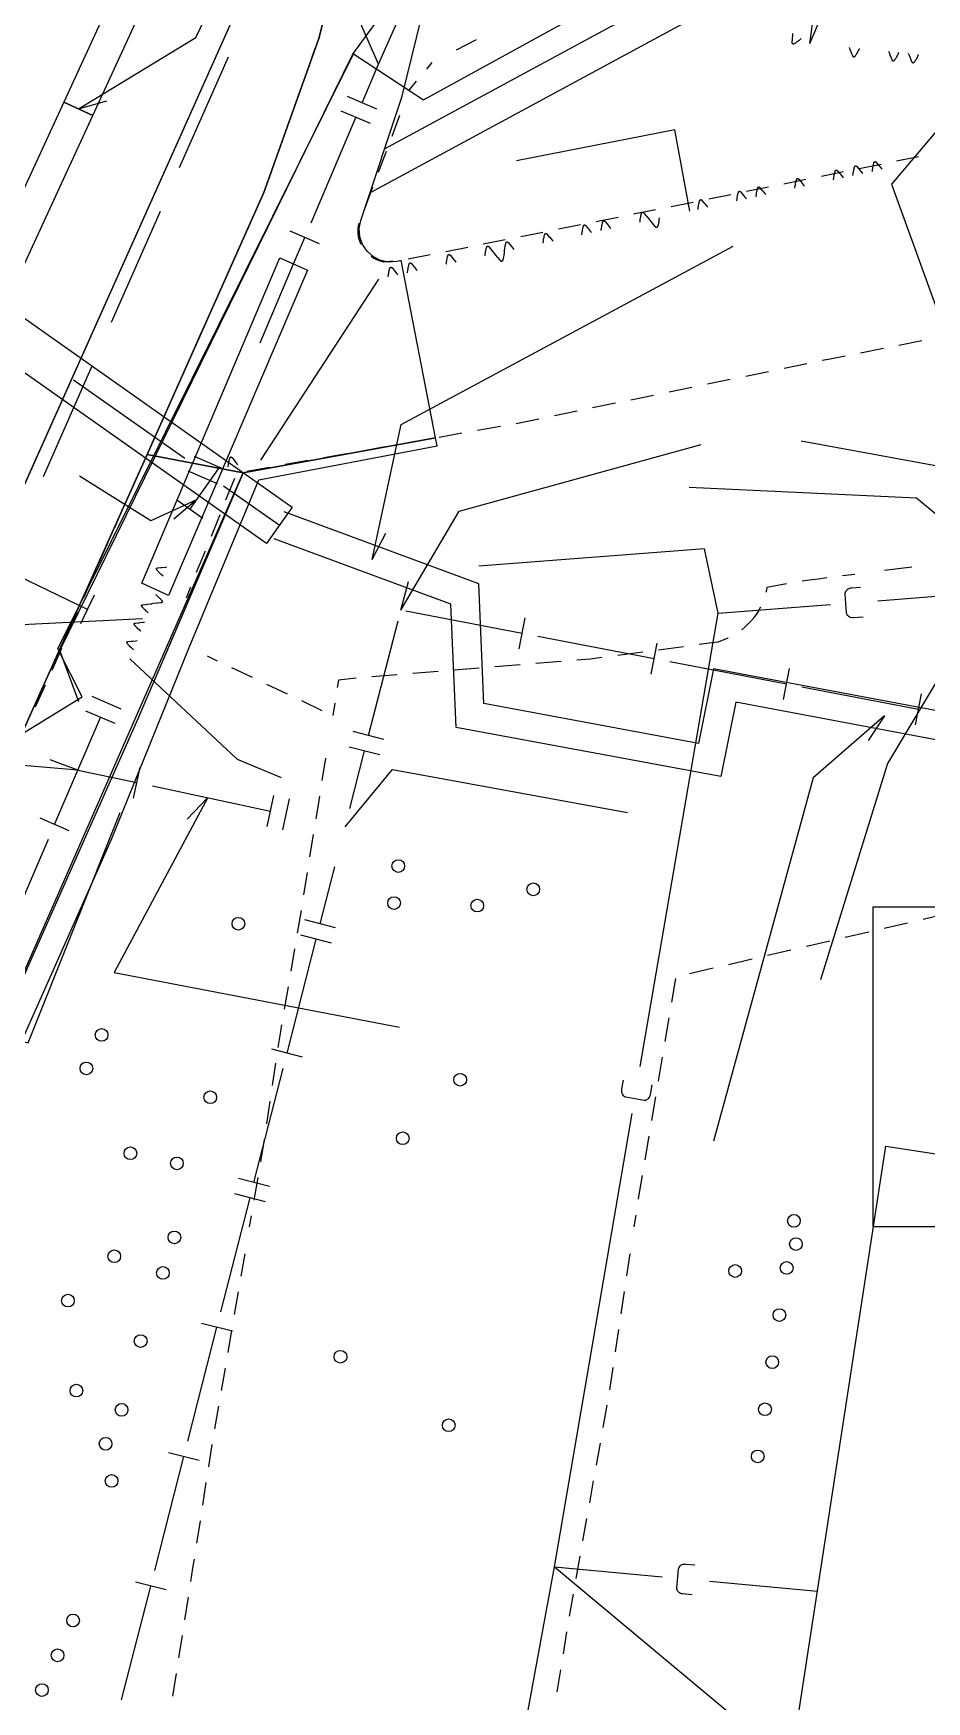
# Model space of a CAD drawing. Header units: metres. Extents: x 3206 to 3701, y 9896 to 11410.
# Drawn here: x 3581.5 to 3609.6, y 11235.1 to 11287.6 of the extents above; entities that cross this region are included whole.
import ezdxf

# ---------------------------------------------------------------- set-up
doc = ezdxf.new("R2010")
doc.units = ezdxf.units.M
for name, color, linetype in [('BUILDING', 7, 'Continuous'), ('CURB', 7, 'Continuous'), ('ELECTR_CABLE', 7, 'Continuous'), ('GAS', 7, 'Continuous'), ('GRASS', 7, 'Continuous'), ('GROUND', 7, 'Continuous'), ('HEAT', 7, 'Continuous'), ('ROAD', 7, 'Continuous'), ('SEWER', 7, 'Continuous'), ('SIDEWALK_PATH', 7, 'Continuous'), ('WATER_PIPELINE', 7, 'Continuous')]:
    doc.layers.add(name, color=color, linetype=linetype)

# ---------------------------------------------------------------- blocks, each defined once
blk = doc.blocks.new('МОЖЖЕВЕЛЬНИК_СКАЛЬНЫЙ')
blk.add_circle((0, 0), 0.2)
blk = doc.blocks.new('БЕРЕЗА_ПОЛЕЗНАЯ')
blk.add_circle((0, 0), 0.2)
blk = doc.blocks.new('ЧЕРЕМУХА_ШУБЕРТ')
blk.add_circle((0, 0), 0.2)
blk = doc.blocks.new('КЛЕН_САХАРИСТЫЙ')
blk.add_circle((0, 0), 0.2)

msp = doc.modelspace()

# ---------------------------------------------------------------- linework, layer by layer
at = {"layer": 'BUILDING'}
for points in [[(3624.899, 11250), (3607.959, 11250), (3607.959, 11260.068), (3624.899, 11260.068)], [(3599.832, 11197.11), (3608.35, 11252.543), (3626.618, 11249.736), (3618.101, 11194.303)]]:
    msp.add_lwpolyline(points, close=True, dxfattribs=at)
at = {"layer": 'CURB'}
for points in [[(3568.791, 11245.577), (3620.337, 11360.742)], [(3592.57, 11283.925), (3614.973, 11296.039)], [(3615.821, 11295.36), (3592.098, 11282.533)], [(3594.831, 11287.041), (3595.464, 11287.37)], [(3590.155, 11286.428), (3590.391, 11287.092)], [(3593.899, 11286.44), (3594.071, 11286.647)], [(3589.751, 11285.293), (3589.987, 11285.957)], [(3593.355, 11285.787), (3593.579, 11286.056)], [(3589.347, 11284.159), (3589.583, 11284.822)], [(3592.806, 11284.327), (3593.054, 11284.988)], [(3588.944, 11283.024), (3589.18, 11283.688)], [(3592.381, 11283.198), (3592.63, 11283.859)], [(3609.385, 11283.68), (3608.692, 11283.539)], [(3607.02, 11283.201), (3606.327, 11283.061)], [(3608.202, 11283.44), (3607.51, 11283.3)], [(3588.488, 11281.91), (3588.775, 11282.553)], [(3591.956, 11282.068), (3592.205, 11282.73)], [(3604.654, 11282.722), (3603.962, 11282.582)], [(3605.837, 11282.962), (3605.144, 11282.821)], [(3601.106, 11282.008), (3600.413, 11281.87)], [(3602.289, 11282.244), (3601.596, 11282.106)], [(3603.472, 11282.483), (3602.779, 11282.343)], [(3591.835, 11280.916), (3591.813, 11280.958), (3591.765, 11281.103), (3591.739, 11281.246), (3591.735, 11281.402), (3591.746, 11281.511), (3591.78, 11281.6)], [(3598.739, 11281.536), (3598.046, 11281.397)], [(3599.922, 11281.772), (3599.23, 11281.633)], [(3587.997, 11280.81), (3588.284, 11281.453)], [(3596.373, 11281.063), (3595.68, 11280.925)], [(3597.556, 11281.299), (3596.863, 11281.161)], [(3592.818, 11280.388), (3592.538, 11280.366), (3592.385, 11280.41), (3592.238, 11280.479), (3592.153, 11280.538)], [(3594.006, 11280.591), (3593.313, 11280.453)], [(3595.189, 11280.827), (3594.496, 11280.689)], [(3587.506, 11279.71), (3587.793, 11280.354)], [(3587.015, 11278.611), (3587.302, 11279.254)], [(3586.524, 11277.511), (3586.812, 11278.154)], [(3608.766, 11277.751), (3609.482, 11277.891)], [(3606.352, 11277.273), (3606.596, 11277.324), (3607.068, 11277.417)], [(3607.559, 11277.513), (3608.275, 11277.654)], [(3586.033, 11276.411), (3586.321, 11277.054)], [(3603.942, 11276.777), (3604.657, 11276.924)], [(3605.147, 11277.025), (3605.862, 11277.173)], [(3601.532, 11276.281), (3602.247, 11276.428)], [(3602.737, 11276.529), (3603.452, 11276.676)], [(3585.543, 11275.311), (3585.83, 11275.955)], [(3599.122, 11275.784), (3599.837, 11275.932)], [(3600.327, 11276.032), (3601.042, 11276.18)], [(3595.501, 11275.073), (3596.22, 11275.2)], [(3596.712, 11275.288), (3597.427, 11275.435)], [(3597.917, 11275.536), (3598.632, 11275.683)], [(3585.052, 11274.212), (3585.096, 11274.311), (3585.339, 11274.855)], [(3593.078, 11274.643), (3593.797, 11274.771)], [(3594.289, 11274.858), (3595.008, 11274.985)], [(3589.444, 11274), (3590.163, 11274.127)], [(3590.655, 11274.214), (3591.374, 11274.342)], [(3591.867, 11274.429), (3592.586, 11274.556)], [(3584.561, 11273.112), (3584.848, 11273.755)], [(3588.232, 11273.785), (3588.951, 11273.913)], [(3587.909, 11273.237), (3584.806, 11265.993)], [(3587.578, 11272.883), (3587.852, 11273.56)], [(3584.074, 11272.01), (3584.355, 11272.652), (3584.357, 11272.655)], [(3587.117, 11271.743), (3587.39, 11272.42)], [(3583.59, 11270.907), (3583.873, 11271.552)], [(3586.655, 11270.602), (3586.929, 11271.279)], [(3583.106, 11269.804), (3583.389, 11270.449)], [(3607.382, 11270.537), (3606.993, 11270.487)], [(3609.167, 11270.766), (3608.308, 11270.656)], [(3586.331, 11269.8), (3586.468, 11270.139)], [(3605.227, 11270.243), (3604.61, 11270.126), (3604.596, 11270.055), (3604.583, 11269.991), (3604.578, 11269.974)], [(3606.497, 11270.424), (3606.236, 11270.39), (3606.037, 11270.369), (3605.72, 11270.326)], [(3604.405, 11269.506), (3604.403, 11269.502), (3604.34, 11269.387), (3604.269, 11269.277), (3604.195, 11269.175)], [(3582.764, 11269.024), (3582.905, 11269.346)], [(3604.195, 11269.175), (3604.193, 11269.171), (3604.11, 11269.07), (3604.02, 11268.975), (3603.926, 11268.885), (3603.825, 11268.801), (3603.814, 11268.792)], [(3602.873, 11268.377), (3602.479, 11268.325)], [(3603.387, 11268.534), (3603.379, 11268.53), (3603.072, 11268.404), (3602.881, 11268.378), (3602.873, 11268.377)], [(3582.103, 11267.518), (3582.41, 11268.217)], [(3587.315, 11267.809), (3586.992, 11267.963)], [(3599.416, 11267.92), (3599.05, 11267.871), (3598.625, 11267.837)], [(3600.699, 11268.089), (3599.911, 11267.985)], [(3601.983, 11268.259), (3601.195, 11268.155)], [(3588.414, 11267.288), (3587.767, 11267.595)], [(3592.964, 11267.378), (3592.172, 11267.313)], [(3594.255, 11267.482), (3593.462, 11267.418)], [(3595.545, 11267.587), (3594.753, 11267.523)], [(3596.836, 11267.692), (3596.044, 11267.627)], [(3598.127, 11267.796), (3597.334, 11267.732)], [(3581.583, 11266.366), (3581.9, 11267.061)], [(3589.512, 11266.767), (3588.865, 11267.074)], [(3591.674, 11267.266), (3591.119, 11267.211), (3591.081, 11266.977)], [(3590.611, 11266.246), (3589.964, 11266.553)], [(3591.002, 11266.483), (3590.938, 11266.091)], [(3584.806, 11265.993), (3574.593, 11243.009)], [(3590.61, 11264.048), (3590.723, 11264.754)], [(3590.416, 11262.847), (3590.509, 11263.423), (3590.53, 11263.554)], [(3590.223, 11261.647), (3590.337, 11262.353)], [(3590.03, 11260.446), (3590.144, 11261.153)], [(3589.833, 11259.246), (3589.895, 11259.606), (3589.951, 11259.953)], [(3609.04, 11259.564), (3608.898, 11259.531), (3608.302, 11259.392)], [(3610.265, 11259.849), (3609.527, 11259.677)], [(3606.59, 11258.994), (3605.852, 11258.822)], [(3607.815, 11259.279), (3607.077, 11259.107)], [(3589.627, 11258.048), (3589.748, 11258.754)], [(3604.14, 11258.424), (3603.401, 11258.252)], [(3605.365, 11258.709), (3604.627, 11258.537)], [(3602.915, 11258.139), (3602.176, 11257.967)], [(3589.42, 11256.85), (3589.542, 11257.555)], [(3601.729, 11257.817), (3601.602, 11257.07)], [(3589.225, 11255.65), (3589.301, 11256.155), (3589.312, 11256.221), (3589.335, 11256.357)], [(3601.519, 11256.577), (3601.392, 11255.83)], [(3601.309, 11255.337), (3601.182, 11254.59)], [(3589.044, 11254.447), (3589.15, 11255.155)], [(3588.863, 11253.245), (3588.969, 11253.953)], [(3601.099, 11254.097), (3600.972, 11253.349)], [(3588.674, 11252.044), (3588.74, 11252.43), (3588.788, 11252.751)], [(3600.889, 11252.856), (3600.762, 11252.109)], [(3588.468, 11250.846), (3588.589, 11251.551)], [(3600.679, 11251.616), (3600.557, 11250.895), (3600.553, 11250.869)], [(3588.323, 11250), (3588.383, 11250.353)], [(3600.479, 11250.375), (3600.423, 11250)], [(3588.056, 11248.447), (3588.177, 11249.154)], [(3600.297, 11249.156), (3600.192, 11248.457)], [(3587.85, 11247.248), (3587.971, 11247.954)], [(3600.118, 11247.963), (3600.013, 11247.264)], [(3587.644, 11246.048), (3587.765, 11246.755)], [(3599.939, 11246.77), (3599.835, 11246.071)], [(3587.438, 11244.849), (3587.559, 11245.555)], [(3599.761, 11245.576), (3599.665, 11244.933), (3599.655, 11244.878)], [(3587.232, 11243.649), (3587.353, 11244.356)], [(3599.567, 11244.386), (3599.443, 11243.69)], [(3587.037, 11242.448), (3587.147, 11243.156)], [(3599.355, 11243.198), (3599.231, 11242.502)], [(3586.848, 11241.245), (3586.959, 11241.954)], [(3599.143, 11242.01), (3599.019, 11241.314)], [(3586.66, 11240.043), (3586.771, 11240.751)], [(3598.931, 11240.822), (3598.807, 11240.126)], [(3586.472, 11238.841), (3586.537, 11239.256), (3586.583, 11239.549)], [(3598.72, 11239.634), (3598.596, 11238.939)], [(3598.508, 11238.446), (3598.384, 11237.751)], [(3586.283, 11237.638), (3586.394, 11238.347)], [(3586.095, 11236.436), (3586.206, 11237.144)], [(3598.303, 11237.257), (3598.19, 11236.56)], [(3585.907, 11235.233), (3586.018, 11235.942)], [(3598.11, 11236.066), (3597.996, 11235.369)]]:
    msp.add_lwpolyline(points, dxfattribs=at)
at = {"layer": 'ELECTR_CABLE'}
for points in [[(3582.95, 11266.527), (3582.346, 11268.137), (3591.573, 11286.906), (3596.461, 11293.607), (3600.063, 11295.95), (3601.71, 11303.411), (3607.358, 11310.181), (3610.044, 11319.577), (3612.667, 11327.891), (3611.76, 11331.551), (3612.6, 11333.733), (3611.93, 11336.256), (3619.46, 11351.959), (3622.953, 11359.413), (3625.573, 11362.969)], [(3569.647, 11229.771), (3569.669, 11229.781), (3567.786, 11231.579), (3571.568, 11242.2), (3571.602, 11246.014), (3580.211, 11264.944), (3583.055, 11266.684), (3582.286, 11268.189), (3591.597, 11286.917), (3593.8, 11285.469), (3603.31, 11290.697), (3620.952, 11299.38)], [(3605.96, 11287.24), (3606.348, 11290.069), (3609.116, 11295.09)], [(3605.96, 11287.24), (3606.33, 11288.098)], [(3605.691, 11287.398), (3605.679, 11287.388), (3605.64, 11287.356), (3605.622, 11287.341), (3605.595, 11287.32), (3605.565, 11287.296), (3605.544, 11287.281), (3605.524, 11287.266), (3605.508, 11287.256), (3605.492, 11287.246), (3605.482, 11287.24), (3605.473, 11287.235), (3605.465, 11287.232), (3605.462, 11287.23), (3605.458, 11287.229), (3605.452, 11287.227), (3605.448, 11287.226), (3605.445, 11287.225), (3605.441, 11287.224), (3605.438, 11287.224), (3605.434, 11287.224), (3605.432, 11287.224), (3605.43, 11287.224), (3605.428, 11287.224), (3605.427, 11287.225), (3605.426, 11287.225), (3605.424, 11287.226), (3605.422, 11287.227), (3605.42, 11287.228), (3605.42, 11287.228), (3605.419, 11287.229), (3605.418, 11287.23), (3605.417, 11287.231), (3605.416, 11287.232), (3605.415, 11287.233), (3605.414, 11287.234), (3605.413, 11287.236), (3605.413, 11287.237), (3605.412, 11287.239), (3605.412, 11287.24), (3605.411, 11287.242), (3605.411, 11287.243), (3605.41, 11287.245), (3605.41, 11287.248), (3605.41, 11287.25), (3605.409, 11287.254), (3605.409, 11287.258), (3605.409, 11287.262), (3605.409, 11287.271), (3605.413, 11287.37), (3605.415, 11287.403), (3605.42, 11287.513), (3605.422, 11287.556)], [(3586.118, 11283.336), (3587.657, 11286.826)], [(3607.516, 11287.083), (3607.509, 11287.07), (3607.487, 11287.024), (3607.476, 11287.003), (3607.461, 11286.972), (3607.443, 11286.938), (3607.431, 11286.916), (3607.418, 11286.894), (3607.409, 11286.878), (3607.398, 11286.862), (3607.391, 11286.853), (3607.385, 11286.845), (3607.379, 11286.838), (3607.377, 11286.835), (3607.374, 11286.833), (3607.37, 11286.828), (3607.366, 11286.825), (3607.364, 11286.824), (3607.361, 11286.822), (3607.358, 11286.82), (3607.355, 11286.818), (3607.352, 11286.817), (3607.351, 11286.817), (3607.349, 11286.816), (3607.348, 11286.816), (3607.346, 11286.816), (3607.344, 11286.816), (3607.342, 11286.816), (3607.34, 11286.816), (3607.34, 11286.816), (3607.338, 11286.816), (3607.337, 11286.817), (3607.336, 11286.817), (3607.335, 11286.818), (3607.334, 11286.818), (3607.332, 11286.819), (3607.331, 11286.821), (3607.329, 11286.821), (3607.329, 11286.822), (3607.328, 11286.823), (3607.326, 11286.825), (3607.325, 11286.826), (3607.324, 11286.827), (3607.323, 11286.83), (3607.321, 11286.832), (3607.32, 11286.835), (3607.317, 11286.839), (3607.316, 11286.843), (3607.313, 11286.85), (3607.275, 11286.942), (3607.262, 11286.973), (3607.221, 11287.075), (3607.205, 11287.115)], [(3608.757, 11286.958), (3608.751, 11286.945), (3608.728, 11286.899), (3608.718, 11286.878), (3608.703, 11286.847), (3608.685, 11286.814), (3608.673, 11286.791), (3608.66, 11286.769), (3608.65, 11286.753), (3608.64, 11286.737), (3608.633, 11286.728), (3608.627, 11286.72), (3608.621, 11286.713), (3608.619, 11286.71), (3608.616, 11286.708), (3608.611, 11286.703), (3608.608, 11286.701), (3608.605, 11286.699), (3608.603, 11286.697), (3608.6, 11286.695), (3608.596, 11286.693), (3608.594, 11286.692), (3608.592, 11286.692), (3608.591, 11286.691), (3608.589, 11286.691), (3608.588, 11286.691), (3608.586, 11286.691), (3608.584, 11286.691), (3608.582, 11286.691), (3608.581, 11286.691), (3608.58, 11286.691), (3608.579, 11286.692), (3608.578, 11286.692), (3608.577, 11286.693), (3608.575, 11286.693), (3608.574, 11286.694), (3608.572, 11286.696), (3608.571, 11286.697), (3608.57, 11286.697), (3608.569, 11286.698), (3608.568, 11286.7), (3608.567, 11286.701), (3608.566, 11286.702), (3608.564, 11286.705), (3608.563, 11286.707), (3608.561, 11286.71), (3608.559, 11286.714), (3608.557, 11286.718), (3608.554, 11286.725), (3608.516, 11286.817), (3608.504, 11286.848), (3608.463, 11286.95), (3608.447, 11286.99)], [(3609.378, 11286.896), (3609.372, 11286.882), (3609.349, 11286.836), (3609.339, 11286.816), (3609.324, 11286.785), (3609.306, 11286.751), (3609.294, 11286.728), (3609.281, 11286.706), (3609.271, 11286.69), (3609.261, 11286.675), (3609.254, 11286.665), (3609.248, 11286.657), (3609.242, 11286.651), (3609.24, 11286.648), (3609.237, 11286.645), (3609.232, 11286.641), (3609.229, 11286.638), (3609.226, 11286.636), (3609.224, 11286.634), (3609.221, 11286.632), (3609.217, 11286.631), (3609.215, 11286.63), (3609.213, 11286.629), (3609.212, 11286.629), (3609.21, 11286.629), (3609.209, 11286.628), (3609.207, 11286.628), (3609.205, 11286.628), (3609.203, 11286.629), (3609.202, 11286.629), (3609.201, 11286.629), (3609.2, 11286.629), (3609.199, 11286.63), (3609.198, 11286.63), (3609.196, 11286.631), (3609.195, 11286.632), (3609.193, 11286.633), (3609.192, 11286.634), (3609.191, 11286.635), (3609.19, 11286.636), (3609.189, 11286.637), (3609.188, 11286.638), (3609.187, 11286.64), (3609.185, 11286.642), (3609.184, 11286.644), (3609.182, 11286.647), (3609.18, 11286.651), (3609.178, 11286.655), (3609.175, 11286.663), (3609.137, 11286.755), (3609.125, 11286.786), (3609.084, 11286.887), (3609.068, 11286.927)], [(3611.78, 11286.66), (3608.533, 11282.817), (3611.132, 11275.644)], [(3602.18, 11281.965), (3601.709, 11284.521), (3596.729, 11283.548)], [(3606.707, 11282.952), (3606.709, 11282.967), (3606.717, 11283.018), (3606.72, 11283.041), (3606.725, 11283.075), (3606.731, 11283.112), (3606.736, 11283.138), (3606.741, 11283.163), (3606.745, 11283.181), (3606.751, 11283.199), (3606.754, 11283.21), (3606.758, 11283.219), (3606.761, 11283.227), (3606.762, 11283.231), (3606.764, 11283.234), (3606.767, 11283.24), (3606.77, 11283.244), (3606.771, 11283.246), (3606.773, 11283.249), (3606.776, 11283.252), (3606.778, 11283.254), (3606.78, 11283.256), (3606.782, 11283.257), (3606.783, 11283.258), (3606.784, 11283.258), (3606.786, 11283.259), (3606.788, 11283.26), (3606.789, 11283.26), (3606.791, 11283.261), (3606.792, 11283.261), (3606.793, 11283.261), (3606.794, 11283.261), (3606.795, 11283.261), (3606.797, 11283.261), (3606.798, 11283.26), (3606.8, 11283.26), (3606.802, 11283.259), (3606.803, 11283.259), (3606.804, 11283.258), (3606.806, 11283.258), (3606.807, 11283.257), (3606.809, 11283.256), (3606.81, 11283.255), (3606.812, 11283.253), (3606.814, 11283.252), (3606.817, 11283.249), (3606.82, 11283.246), (3606.823, 11283.243), (3606.828, 11283.237), (3606.893, 11283.161), (3606.914, 11283.136), (3606.985, 11283.051), (3607.012, 11283.019)], [(3607.317, 11283.085), (3607.319, 11283.1), (3607.326, 11283.151), (3607.329, 11283.173), (3607.335, 11283.207), (3607.341, 11283.245), (3607.346, 11283.271), (3607.351, 11283.296), (3607.355, 11283.314), (3607.36, 11283.332), (3607.364, 11283.343), (3607.367, 11283.352), (3607.371, 11283.36), (3607.372, 11283.364), (3607.374, 11283.367), (3607.377, 11283.373), (3607.379, 11283.376), (3607.381, 11283.379), (3607.383, 11283.382), (3607.385, 11283.384), (3607.388, 11283.387), (3607.39, 11283.389), (3607.391, 11283.39), (3607.393, 11283.391), (3607.394, 11283.391), (3607.395, 11283.392), (3607.397, 11283.393), (3607.399, 11283.393), (3607.401, 11283.394), (3607.402, 11283.394), (3607.403, 11283.394), (3607.404, 11283.394), (3607.405, 11283.394), (3607.406, 11283.394), (3607.408, 11283.393), (3607.41, 11283.393), (3607.412, 11283.392), (3607.413, 11283.392), (3607.414, 11283.391), (3607.415, 11283.39), (3607.417, 11283.39), (3607.418, 11283.389), (3607.419, 11283.388), (3607.422, 11283.386), (3607.424, 11283.385), (3607.426, 11283.382), (3607.43, 11283.379), (3607.433, 11283.376), (3607.438, 11283.369), (3607.503, 11283.294), (3607.524, 11283.268), (3607.594, 11283.184), (3607.622, 11283.151)], [(3607.927, 11283.218), (3607.929, 11283.233), (3607.936, 11283.284), (3607.939, 11283.306), (3607.944, 11283.34), (3607.951, 11283.378), (3607.955, 11283.404), (3607.96, 11283.428), (3607.965, 11283.446), (3607.97, 11283.465), (3607.974, 11283.476), (3607.977, 11283.485), (3607.98, 11283.493), (3607.982, 11283.497), (3607.984, 11283.5), (3607.987, 11283.506), (3607.989, 11283.509), (3607.991, 11283.512), (3607.993, 11283.515), (3607.995, 11283.517), (3607.998, 11283.52), (3608, 11283.522), (3608.001, 11283.523), (3608.002, 11283.523), (3608.004, 11283.524), (3608.005, 11283.525), (3608.007, 11283.526), (3608.009, 11283.526), (3608.011, 11283.526), (3608.011, 11283.527), (3608.013, 11283.527), (3608.014, 11283.527), (3608.015, 11283.527), (3608.016, 11283.526), (3608.018, 11283.526), (3608.019, 11283.526), (3608.021, 11283.525), (3608.023, 11283.525), (3608.024, 11283.524), (3608.025, 11283.523), (3608.027, 11283.522), (3608.028, 11283.522), (3608.029, 11283.521), (3608.032, 11283.519), (3608.034, 11283.517), (3608.036, 11283.515), (3608.039, 11283.512), (3608.042, 11283.509), (3608.048, 11283.502), (3608.112, 11283.427), (3608.133, 11283.401), (3608.204, 11283.317), (3608.232, 11283.284)], [(3603.659, 11282.288), (3603.661, 11282.303), (3603.668, 11282.354), (3603.671, 11282.376), (3603.676, 11282.41), (3603.683, 11282.448), (3603.687, 11282.474), (3603.693, 11282.498), (3603.697, 11282.516), (3603.702, 11282.535), (3603.706, 11282.546), (3603.709, 11282.555), (3603.712, 11282.563), (3603.714, 11282.567), (3603.716, 11282.57), (3603.719, 11282.576), (3603.721, 11282.579), (3603.723, 11282.582), (3603.725, 11282.585), (3603.727, 11282.587), (3603.73, 11282.59), (3603.732, 11282.592), (3603.733, 11282.593), (3603.734, 11282.593), (3603.736, 11282.594), (3603.737, 11282.595), (3603.739, 11282.596), (3603.741, 11282.596), (3603.743, 11282.596), (3603.744, 11282.597), (3603.745, 11282.597), (3603.746, 11282.597), (3603.747, 11282.597), (3603.748, 11282.596), (3603.75, 11282.596), (3603.751, 11282.596), (3603.753, 11282.595), (3603.755, 11282.595), (3603.756, 11282.594), (3603.757, 11282.593), (3603.759, 11282.592), (3603.76, 11282.592), (3603.761, 11282.591), (3603.764, 11282.589), (3603.766, 11282.587), (3603.768, 11282.585), (3603.772, 11282.582), (3603.774, 11282.579), (3603.78, 11282.572), (3603.844, 11282.497), (3603.865, 11282.471), (3603.936, 11282.387), (3603.964, 11282.354)], [(3604.269, 11282.421), (3604.271, 11282.436), (3604.278, 11282.487), (3604.281, 11282.509), (3604.286, 11282.543), (3604.292, 11282.581), (3604.297, 11282.606), (3604.302, 11282.631), (3604.307, 11282.649), (3604.312, 11282.668), (3604.315, 11282.679), (3604.319, 11282.688), (3604.322, 11282.696), (3604.324, 11282.699), (3604.325, 11282.703), (3604.328, 11282.709), (3604.331, 11282.712), (3604.333, 11282.715), (3604.335, 11282.718), (3604.337, 11282.72), (3604.34, 11282.723), (3604.341, 11282.724), (3604.343, 11282.725), (3604.344, 11282.726), (3604.346, 11282.727), (3604.347, 11282.728), (3604.349, 11282.728), (3604.351, 11282.729), (3604.352, 11282.729), (3604.353, 11282.729), (3604.354, 11282.729), (3604.356, 11282.729), (3604.357, 11282.729), (3604.358, 11282.729), (3604.359, 11282.729), (3604.361, 11282.729), (3604.363, 11282.728), (3604.365, 11282.727), (3604.366, 11282.727), (3604.367, 11282.726), (3604.369, 11282.725), (3604.37, 11282.725), (3604.371, 11282.724), (3604.374, 11282.722), (3604.375, 11282.72), (3604.378, 11282.718), (3604.381, 11282.715), (3604.384, 11282.711), (3604.389, 11282.705), (3604.454, 11282.629), (3604.475, 11282.604), (3604.546, 11282.52), (3604.573, 11282.487)], [(3605.488, 11282.686), (3605.49, 11282.701), (3605.497, 11282.752), (3605.5, 11282.775), (3605.506, 11282.809), (3605.512, 11282.847), (3605.517, 11282.872), (3605.522, 11282.897), (3605.526, 11282.915), (3605.531, 11282.933), (3605.535, 11282.944), (3605.538, 11282.954), (3605.542, 11282.962), (3605.543, 11282.965), (3605.545, 11282.968), (3605.548, 11282.974), (3605.55, 11282.978), (3605.552, 11282.981), (3605.554, 11282.983), (3605.556, 11282.986), (3605.559, 11282.989), (3605.561, 11282.99), (3605.562, 11282.991), (3605.564, 11282.992), (3605.565, 11282.993), (3605.566, 11282.993), (3605.568, 11282.994), (3605.57, 11282.995), (3605.572, 11282.995), (3605.573, 11282.995), (3605.574, 11282.995), (3605.575, 11282.995), (3605.576, 11282.995), (3605.577, 11282.995), (3605.579, 11282.995), (3605.58, 11282.994), (3605.583, 11282.994), (3605.584, 11282.993), (3605.585, 11282.993), (3605.586, 11282.992), (3605.588, 11282.991), (3605.589, 11282.99), (3605.59, 11282.989), (3605.593, 11282.987), (3605.595, 11282.986), (3605.597, 11282.984), (3605.601, 11282.98), (3605.604, 11282.977), (3605.609, 11282.971), (3605.673, 11282.895), (3605.695, 11282.87), (3605.765, 11282.786), (3605.793, 11282.753)], [(3602.44, 11282.022), (3602.442, 11282.037), (3602.449, 11282.088), (3602.452, 11282.111), (3602.457, 11282.145), (3602.463, 11282.182), (3602.468, 11282.208), (3602.473, 11282.233), (3602.478, 11282.251), (3602.483, 11282.269), (3602.486, 11282.28), (3602.49, 11282.289), (3602.493, 11282.297), (3602.495, 11282.301), (3602.496, 11282.304), (3602.499, 11282.31), (3602.502, 11282.314), (3602.503, 11282.316), (3602.506, 11282.319), (3602.508, 11282.322), (3602.51, 11282.324), (3602.512, 11282.326), (3602.514, 11282.327), (3602.515, 11282.328), (3602.517, 11282.329), (3602.518, 11282.329), (3602.52, 11282.33), (3602.521, 11282.33), (3602.523, 11282.331), (3602.524, 11282.331), (3602.525, 11282.331), (3602.526, 11282.331), (3602.528, 11282.331), (3602.529, 11282.331), (3602.53, 11282.33), (3602.532, 11282.33), (3602.534, 11282.329), (3602.535, 11282.329), (3602.537, 11282.328), (3602.538, 11282.328), (3602.539, 11282.327), (3602.541, 11282.326), (3602.542, 11282.325), (3602.545, 11282.323), (3602.546, 11282.322), (3602.549, 11282.319), (3602.552, 11282.316), (3602.555, 11282.313), (3602.56, 11282.307), (3602.625, 11282.231), (3602.646, 11282.206), (3602.717, 11282.121), (3602.744, 11282.089)], [(3583.973, 11278.474), (3585.512, 11281.964)], [(3598.781, 11281.225), (3598.783, 11281.24), (3598.79, 11281.291), (3598.794, 11281.313), (3598.799, 11281.348), (3598.805, 11281.385), (3598.81, 11281.411), (3598.815, 11281.436), (3598.819, 11281.454), (3598.825, 11281.472), (3598.828, 11281.483), (3598.832, 11281.492), (3598.835, 11281.5), (3598.836, 11281.504), (3598.838, 11281.507), (3598.841, 11281.513), (3598.844, 11281.516), (3598.845, 11281.519), (3598.847, 11281.522), (3598.85, 11281.524), (3598.852, 11281.527), (3598.854, 11281.529), (3598.856, 11281.53), (3598.857, 11281.531), (3598.858, 11281.531), (3598.86, 11281.532), (3598.862, 11281.533), (3598.863, 11281.533), (3598.865, 11281.534), (3598.866, 11281.534), (3598.867, 11281.534), (3598.868, 11281.534), (3598.869, 11281.534), (3598.871, 11281.534), (3598.872, 11281.533), (3598.874, 11281.533), (3598.876, 11281.532), (3598.877, 11281.532), (3598.878, 11281.531), (3598.88, 11281.531), (3598.881, 11281.53), (3598.883, 11281.529), (3598.884, 11281.528), (3598.886, 11281.526), (3598.888, 11281.525), (3598.891, 11281.522), (3598.894, 11281.519), (3598.897, 11281.516), (3598.902, 11281.51), (3598.967, 11281.434), (3598.988, 11281.408), (3599.059, 11281.324), (3599.086, 11281.291)], [(3599.391, 11281.358), (3599.393, 11281.373), (3599.4, 11281.424), (3599.403, 11281.446), (3599.409, 11281.48), (3599.415, 11281.518), (3599.42, 11281.544), (3599.425, 11281.568), (3599.429, 11281.587), (3599.434, 11281.605), (3599.438, 11281.616), (3599.441, 11281.625), (3599.445, 11281.633), (3599.446, 11281.637), (3599.448, 11281.64), (3599.451, 11281.646), (3599.453, 11281.649), (3599.455, 11281.652), (3599.457, 11281.655), (3599.459, 11281.657), (3599.462, 11281.66), (3599.464, 11281.662), (3599.465, 11281.663), (3599.467, 11281.663), (3599.468, 11281.664), (3599.469, 11281.665), (3599.471, 11281.666), (3599.473, 11281.666), (3599.475, 11281.666), (3599.476, 11281.667), (3599.477, 11281.667), (3599.478, 11281.667), (3599.479, 11281.667), (3599.48, 11281.666), (3599.482, 11281.666), (3599.484, 11281.666), (3599.486, 11281.665), (3599.487, 11281.665), (3599.488, 11281.664), (3599.489, 11281.663), (3599.491, 11281.662), (3599.492, 11281.662), (3599.493, 11281.661), (3599.496, 11281.659), (3599.498, 11281.657), (3599.5, 11281.655), (3599.504, 11281.652), (3599.507, 11281.649), (3599.512, 11281.642), (3599.577, 11281.567), (3599.598, 11281.541), (3599.668, 11281.457), (3599.696, 11281.424)], [(3600.61, 11281.624), (3600.613, 11281.639), (3600.62, 11281.689), (3600.623, 11281.712), (3600.628, 11281.746), (3600.634, 11281.784), (3600.639, 11281.809), (3600.644, 11281.834), (3600.649, 11281.852), (3600.654, 11281.87), (3600.657, 11281.882), (3600.661, 11281.891), (3600.664, 11281.899), (3600.666, 11281.902), (3600.667, 11281.906), (3600.67, 11281.911), (3600.673, 11281.915), (3600.674, 11281.918), (3600.676, 11281.92), (3600.679, 11281.923), (3600.681, 11281.926), (3600.683, 11281.927), (3600.685, 11281.928), (3600.686, 11281.929), (3600.687, 11281.93), (3600.689, 11281.931), (3600.691, 11281.931), (3600.692, 11281.932), (3600.694, 11281.932), (3600.695, 11281.932), (3600.696, 11281.932), (3600.697, 11281.932), (3600.699, 11281.932), (3600.7, 11281.932), (3600.701, 11281.932), (3600.703, 11281.931), (3600.705, 11281.931), (3600.706, 11281.93), (3600.707, 11281.93), (3600.709, 11281.929), (3600.71, 11281.928), (3600.712, 11281.927), (3600.713, 11281.927), (3600.715, 11281.925), (3600.717, 11281.923), (3600.72, 11281.921), (3600.723, 11281.917), (3600.726, 11281.914), (3600.731, 11281.908), (3600.796, 11281.832), (3600.817, 11281.807), (3600.888, 11281.723), (3600.915, 11281.69)], [(3601.22, 11281.756), (3601.218, 11281.741), (3601.211, 11281.691), (3601.208, 11281.668), (3601.203, 11281.634), (3601.196, 11281.596), (3601.192, 11281.571), (3601.186, 11281.546), (3601.182, 11281.528), (3601.177, 11281.51), (3601.173, 11281.498), (3601.17, 11281.489), (3601.167, 11281.481), (3601.165, 11281.478), (3601.163, 11281.474), (3601.16, 11281.469), (3601.158, 11281.465), (3601.156, 11281.462), (3601.154, 11281.46), (3601.152, 11281.457), (3601.149, 11281.454), (3601.147, 11281.453), (3601.146, 11281.452), (3601.145, 11281.451), (3601.143, 11281.45), (3601.142, 11281.449), (3601.14, 11281.449), (3601.138, 11281.448), (3601.136, 11281.448), (3601.136, 11281.448), (3601.134, 11281.448), (3601.133, 11281.448), (3601.132, 11281.448), (3601.131, 11281.448), (3601.129, 11281.448), (3601.128, 11281.449), (3601.126, 11281.449), (3601.124, 11281.45), (3601.123, 11281.45), (3601.122, 11281.451), (3601.12, 11281.452), (3601.119, 11281.453), (3601.118, 11281.453), (3601.115, 11281.455), (3601.113, 11281.457), (3601.111, 11281.459), (3601.108, 11281.463), (3601.105, 11281.466), (3601.099, 11281.472), (3601.035, 11281.548), (3601.014, 11281.573), (3600.943, 11281.657), (3600.915, 11281.69)], [(3596.343, 11280.694), (3596.345, 11280.709), (3596.352, 11280.759), (3596.355, 11280.782), (3596.36, 11280.816), (3596.366, 11280.854), (3596.371, 11280.879), (3596.376, 11280.904), (3596.381, 11280.922), (3596.386, 11280.94), (3596.389, 11280.952), (3596.393, 11280.961), (3596.396, 11280.969), (3596.398, 11280.972), (3596.399, 11280.976), (3596.402, 11280.982), (3596.405, 11280.985), (3596.407, 11280.988), (3596.409, 11280.99), (3596.411, 11280.993), (3596.414, 11280.996), (3596.415, 11280.997), (3596.417, 11280.998), (3596.418, 11280.999), (3596.42, 11281), (3596.421, 11281.001), (3596.423, 11281.001), (3596.425, 11281.002), (3596.426, 11281.002), (3596.427, 11281.002), (3596.428, 11281.002), (3596.43, 11281.002), (3596.431, 11281.002), (3596.432, 11281.002), (3596.433, 11281.002), (3596.435, 11281.002), (3596.437, 11281.001), (3596.439, 11281), (3596.44, 11281), (3596.441, 11280.999), (3596.442, 11280.998), (3596.444, 11280.997), (3596.445, 11280.997), (3596.448, 11280.995), (3596.449, 11280.993), (3596.452, 11280.991), (3596.455, 11280.987), (3596.458, 11280.984), (3596.463, 11280.978), (3596.528, 11280.902), (3596.549, 11280.877), (3596.62, 11280.793), (3596.647, 11280.76)], [(3597.562, 11280.959), (3597.564, 11280.974), (3597.571, 11281.025), (3597.574, 11281.048), (3597.579, 11281.082), (3597.586, 11281.119), (3597.591, 11281.145), (3597.596, 11281.17), (3597.6, 11281.188), (3597.605, 11281.206), (3597.609, 11281.217), (3597.612, 11281.227), (3597.616, 11281.235), (3597.617, 11281.238), (3597.619, 11281.241), (3597.622, 11281.247), (3597.624, 11281.251), (3597.626, 11281.253), (3597.628, 11281.256), (3597.63, 11281.259), (3597.633, 11281.261), (3597.635, 11281.263), (3597.636, 11281.264), (3597.638, 11281.265), (3597.639, 11281.266), (3597.64, 11281.266), (3597.642, 11281.267), (3597.644, 11281.268), (3597.646, 11281.268), (3597.647, 11281.268), (3597.648, 11281.268), (3597.649, 11281.268), (3597.65, 11281.268), (3597.651, 11281.268), (3597.653, 11281.268), (3597.654, 11281.267), (3597.657, 11281.267), (3597.658, 11281.266), (3597.659, 11281.265), (3597.66, 11281.265), (3597.662, 11281.264), (3597.663, 11281.263), (3597.664, 11281.262), (3597.667, 11281.26), (3597.669, 11281.259), (3597.671, 11281.256), (3597.675, 11281.253), (3597.677, 11281.25), (3597.683, 11281.244), (3597.747, 11281.168), (3597.769, 11281.143), (3597.839, 11281.059), (3597.867, 11281.026)], [(3594.514, 11280.295), (3594.516, 11280.31), (3594.523, 11280.361), (3594.526, 11280.383), (3594.531, 11280.418), (3594.537, 11280.455), (3594.542, 11280.481), (3594.547, 11280.506), (3594.552, 11280.524), (3594.557, 11280.542), (3594.56, 11280.553), (3594.564, 11280.562), (3594.567, 11280.57), (3594.569, 11280.574), (3594.57, 11280.577), (3594.573, 11280.583), (3594.576, 11280.586), (3594.577, 11280.589), (3594.58, 11280.592), (3594.582, 11280.594), (3594.584, 11280.597), (3594.586, 11280.599), (3594.588, 11280.6), (3594.589, 11280.601), (3594.591, 11280.601), (3594.592, 11280.602), (3594.594, 11280.603), (3594.595, 11280.603), (3594.597, 11280.604), (3594.598, 11280.604), (3594.599, 11280.604), (3594.6, 11280.604), (3594.602, 11280.604), (3594.603, 11280.604), (3594.604, 11280.603), (3594.606, 11280.603), (3594.608, 11280.602), (3594.609, 11280.602), (3594.611, 11280.601), (3594.612, 11280.601), (3594.613, 11280.6), (3594.615, 11280.599), (3594.616, 11280.598), (3594.619, 11280.596), (3594.62, 11280.595), (3594.623, 11280.592), (3594.626, 11280.589), (3594.629, 11280.586), (3594.634, 11280.58), (3594.699, 11280.504), (3594.72, 11280.478), (3594.791, 11280.394), (3594.818, 11280.361)], [(3595.733, 11280.561), (3595.735, 11280.576), (3595.742, 11280.627), (3595.745, 11280.649), (3595.75, 11280.683), (3595.757, 11280.721), (3595.761, 11280.747), (3595.767, 11280.771), (3595.771, 11280.789), (3595.776, 11280.808), (3595.78, 11280.819), (3595.783, 11280.828), (3595.786, 11280.836), (3595.788, 11280.839), (3595.79, 11280.843), (3595.793, 11280.849), (3595.795, 11280.852), (3595.797, 11280.855), (3595.799, 11280.858), (3595.801, 11280.86), (3595.804, 11280.863), (3595.806, 11280.864), (3595.807, 11280.865), (3595.808, 11280.866), (3595.81, 11280.867), (3595.811, 11280.868), (3595.813, 11280.868), (3595.815, 11280.869), (3595.817, 11280.869), (3595.818, 11280.869), (3595.819, 11280.87), (3595.82, 11280.87), (3595.821, 11280.869), (3595.822, 11280.869), (3595.824, 11280.869), (3595.825, 11280.869), (3595.827, 11280.868), (3595.829, 11280.867), (3595.83, 11280.867), (3595.831, 11280.866), (3595.833, 11280.865), (3595.834, 11280.865), (3595.835, 11280.864), (3595.838, 11280.862), (3595.84, 11280.86), (3595.842, 11280.858), (3595.846, 11280.855), (3595.848, 11280.851), (3595.854, 11280.845), (3595.918, 11280.77), (3595.939, 11280.744), (3596.01, 11280.66), (3596.038, 11280.627)], [(3596.343, 11280.694), (3596.341, 11280.679), (3596.334, 11280.628), (3596.33, 11280.605), (3596.325, 11280.571), (3596.319, 11280.533), (3596.314, 11280.508), (3596.309, 11280.483), (3596.305, 11280.465), (3596.299, 11280.447), (3596.296, 11280.436), (3596.292, 11280.426), (3596.289, 11280.418), (3596.288, 11280.415), (3596.286, 11280.412), (3596.283, 11280.406), (3596.281, 11280.402), (3596.279, 11280.399), (3596.277, 11280.397), (3596.274, 11280.394), (3596.272, 11280.391), (3596.27, 11280.39), (3596.269, 11280.389), (3596.267, 11280.388), (3596.266, 11280.387), (3596.264, 11280.387), (3596.262, 11280.386), (3596.261, 11280.385), (3596.259, 11280.385), (3596.258, 11280.385), (3596.257, 11280.385), (3596.256, 11280.385), (3596.255, 11280.385), (3596.253, 11280.385), (3596.252, 11280.385), (3596.25, 11280.386), (3596.248, 11280.386), (3596.247, 11280.387), (3596.246, 11280.387), (3596.244, 11280.388), (3596.243, 11280.389), (3596.241, 11280.39), (3596.24, 11280.391), (3596.238, 11280.393), (3596.236, 11280.394), (3596.233, 11280.396), (3596.23, 11280.4), (3596.227, 11280.403), (3596.222, 11280.409), (3596.157, 11280.485), (3596.136, 11280.51), (3596.065, 11280.594), (3596.038, 11280.627)], [(3592.684, 11279.896), (3592.687, 11279.912), (3592.694, 11279.962), (3592.697, 11279.985), (3592.702, 11280.019), (3592.708, 11280.057), (3592.713, 11280.082), (3592.718, 11280.107), (3592.723, 11280.125), (3592.728, 11280.143), (3592.731, 11280.154), (3592.735, 11280.164), (3592.738, 11280.172), (3592.74, 11280.175), (3592.741, 11280.179), (3592.744, 11280.184), (3592.747, 11280.188), (3592.748, 11280.191), (3592.75, 11280.193), (3592.753, 11280.196), (3592.755, 11280.199), (3592.757, 11280.2), (3592.759, 11280.201), (3592.76, 11280.202), (3592.761, 11280.203), (3592.763, 11280.203), (3592.765, 11280.204), (3592.766, 11280.205), (3592.768, 11280.205), (3592.769, 11280.205), (3592.77, 11280.205), (3592.771, 11280.205), (3592.773, 11280.205), (3592.774, 11280.205), (3592.775, 11280.205), (3592.777, 11280.204), (3592.779, 11280.204), (3592.78, 11280.203), (3592.781, 11280.203), (3592.783, 11280.202), (3592.784, 11280.201), (3592.786, 11280.2), (3592.787, 11280.199), (3592.789, 11280.197), (3592.791, 11280.196), (3592.794, 11280.194), (3592.797, 11280.19), (3592.8, 11280.187), (3592.805, 11280.181), (3592.87, 11280.105), (3592.891, 11280.08), (3592.962, 11279.996), (3592.989, 11279.963)], [(3593.294, 11280.029), (3593.296, 11280.044), (3593.303, 11280.095), (3593.307, 11280.118), (3593.312, 11280.152), (3593.318, 11280.189), (3593.323, 11280.215), (3593.328, 11280.24), (3593.332, 11280.258), (3593.337, 11280.276), (3593.341, 11280.287), (3593.344, 11280.297), (3593.348, 11280.305), (3593.349, 11280.308), (3593.351, 11280.311), (3593.354, 11280.317), (3593.356, 11280.321), (3593.358, 11280.323), (3593.36, 11280.326), (3593.362, 11280.329), (3593.365, 11280.331), (3593.367, 11280.333), (3593.368, 11280.334), (3593.37, 11280.335), (3593.371, 11280.336), (3593.372, 11280.336), (3593.374, 11280.337), (3593.376, 11280.338), (3593.378, 11280.338), (3593.379, 11280.338), (3593.38, 11280.338), (3593.381, 11280.338), (3593.382, 11280.338), (3593.383, 11280.338), (3593.385, 11280.338), (3593.387, 11280.337), (3593.389, 11280.337), (3593.39, 11280.336), (3593.391, 11280.336), (3593.392, 11280.335), (3593.394, 11280.334), (3593.395, 11280.333), (3593.397, 11280.332), (3593.399, 11280.33), (3593.401, 11280.329), (3593.404, 11280.327), (3593.407, 11280.323), (3593.41, 11280.32), (3593.415, 11280.314), (3593.48, 11280.238), (3593.501, 11280.213), (3593.571, 11280.129), (3593.599, 11280.096)], [(3592.38, 11279.83), (3588.66, 11274.13)], [(3581.829, 11273.612), (3583.368, 11277.102)], [(3583.213, 11269.434), (3573.277, 11274.22)], [(3587.645, 11273.923), (3587.648, 11273.938), (3587.655, 11273.988), (3587.659, 11274.011), (3587.664, 11274.045), (3587.671, 11274.082), (3587.676, 11274.108), (3587.682, 11274.133), (3587.686, 11274.151), (3587.692, 11274.169), (3587.695, 11274.18), (3587.699, 11274.189), (3587.702, 11274.197), (3587.704, 11274.201), (3587.706, 11274.204), (3587.709, 11274.21), (3587.711, 11274.213), (3587.713, 11274.216), (3587.715, 11274.219), (3587.717, 11274.221), (3587.72, 11274.224), (3587.722, 11274.225), (3587.723, 11274.226), (3587.725, 11274.227), (3587.726, 11274.228), (3587.727, 11274.229), (3587.729, 11274.229), (3587.731, 11274.23), (3587.733, 11274.23), (3587.734, 11274.23), (3587.735, 11274.23), (3587.736, 11274.23), (3587.737, 11274.23), (3587.739, 11274.23), (3587.74, 11274.23), (3587.742, 11274.229), (3587.744, 11274.229), (3587.745, 11274.228), (3587.746, 11274.227), (3587.748, 11274.227), (3587.749, 11274.226), (3587.75, 11274.225), (3587.752, 11274.224), (3587.754, 11274.222), (3587.756, 11274.221), (3587.758, 11274.218), (3587.762, 11274.215), (3587.764, 11274.212), (3587.77, 11274.206), (3587.833, 11274.129), (3587.854, 11274.103), (3587.924, 11274.018), (3587.951, 11273.985)], [(3586.651, 11272.88), (3585.21, 11272.218), (3582.97, 11273.624)], [(3586.44, 11272.58), (3587.34, 11273.86)], [(3586.651, 11272.88), (3585.938, 11272.277)], [(3586.849, 11272.292), (3586.031, 11272.868)], [(3585.597, 11270.481), (3585.586, 11270.491), (3585.548, 11270.525), (3585.531, 11270.54), (3585.505, 11270.564), (3585.478, 11270.59), (3585.459, 11270.608), (3585.442, 11270.627), (3585.429, 11270.64), (3585.417, 11270.655), (3585.41, 11270.664), (3585.404, 11270.672), (3585.399, 11270.679), (3585.397, 11270.683), (3585.395, 11270.686), (3585.392, 11270.692), (3585.391, 11270.696), (3585.389, 11270.699), (3585.388, 11270.702), (3585.388, 11270.705), (3585.387, 11270.709), (3585.387, 11270.711), (3585.386, 11270.713), (3585.387, 11270.715), (3585.387, 11270.716), (3585.387, 11270.718), (3585.387, 11270.72), (3585.388, 11270.721), (3585.389, 11270.723), (3585.389, 11270.724), (3585.39, 11270.725), (3585.39, 11270.726), (3585.391, 11270.727), (3585.392, 11270.728), (3585.393, 11270.729), (3585.394, 11270.73), (3585.396, 11270.731), (3585.397, 11270.732), (3585.398, 11270.733), (3585.399, 11270.733), (3585.401, 11270.734), (3585.402, 11270.735), (3585.404, 11270.735), (3585.407, 11270.736), (3585.409, 11270.737), (3585.413, 11270.738), (3585.417, 11270.739), (3585.421, 11270.739), (3585.429, 11270.74), (3585.528, 11270.751), (3585.561, 11270.754), (3585.67, 11270.766), (3585.713, 11270.77)], [(3583.43, 11269.884), (3582.996, 11268.984)], [(3585.132, 11269.322), (3585.121, 11269.333), (3585.083, 11269.367), (3585.066, 11269.382), (3585.04, 11269.406), (3585.013, 11269.432), (3584.994, 11269.45), (3584.977, 11269.469), (3584.964, 11269.482), (3584.952, 11269.497), (3584.945, 11269.506), (3584.939, 11269.514), (3584.934, 11269.521), (3584.932, 11269.524), (3584.93, 11269.528), (3584.927, 11269.534), (3584.926, 11269.537), (3584.925, 11269.54), (3584.923, 11269.544), (3584.923, 11269.547), (3584.922, 11269.551), (3584.922, 11269.553), (3584.922, 11269.555), (3584.922, 11269.556), (3584.922, 11269.558), (3584.922, 11269.559), (3584.922, 11269.562), (3584.923, 11269.563), (3584.924, 11269.565), (3584.924, 11269.566), (3584.925, 11269.567), (3584.925, 11269.568), (3584.926, 11269.569), (3584.927, 11269.57), (3584.928, 11269.571), (3584.929, 11269.572), (3584.931, 11269.573), (3584.932, 11269.574), (3584.933, 11269.575), (3584.934, 11269.575), (3584.936, 11269.576), (3584.937, 11269.577), (3584.939, 11269.577), (3584.942, 11269.578), (3584.944, 11269.579), (3584.948, 11269.58), (3584.952, 11269.581), (3584.956, 11269.581), (3584.964, 11269.582), (3585.063, 11269.593), (3585.096, 11269.596), (3585.205, 11269.608), (3585.248, 11269.612)], [(3585.364, 11269.901), (3585.376, 11269.891), (3585.414, 11269.857), (3585.431, 11269.842), (3585.456, 11269.818), (3585.484, 11269.792), (3585.502, 11269.774), (3585.52, 11269.755), (3585.532, 11269.742), (3585.544, 11269.727), (3585.552, 11269.718), (3585.557, 11269.71), (3585.562, 11269.703), (3585.564, 11269.699), (3585.566, 11269.696), (3585.569, 11269.69), (3585.571, 11269.686), (3585.572, 11269.683), (3585.573, 11269.68), (3585.574, 11269.677), (3585.575, 11269.673), (3585.575, 11269.671), (3585.575, 11269.669), (3585.575, 11269.667), (3585.575, 11269.666), (3585.575, 11269.664), (3585.574, 11269.662), (3585.574, 11269.661), (3585.573, 11269.659), (3585.572, 11269.658), (3585.572, 11269.657), (3585.571, 11269.656), (3585.57, 11269.655), (3585.57, 11269.654), (3585.569, 11269.653), (3585.567, 11269.652), (3585.566, 11269.651), (3585.564, 11269.65), (3585.563, 11269.649), (3585.562, 11269.649), (3585.56, 11269.648), (3585.559, 11269.647), (3585.558, 11269.647), (3585.555, 11269.646), (3585.552, 11269.645), (3585.549, 11269.644), (3585.544, 11269.643), (3585.54, 11269.643), (3585.532, 11269.642), (3585.433, 11269.631), (3585.4, 11269.628), (3585.291, 11269.616), (3585.248, 11269.612)], [(3584.899, 11268.743), (3584.888, 11268.754), (3584.85, 11268.788), (3584.833, 11268.803), (3584.808, 11268.827), (3584.78, 11268.853), (3584.762, 11268.871), (3584.744, 11268.889), (3584.732, 11268.903), (3584.72, 11268.918), (3584.712, 11268.927), (3584.707, 11268.935), (3584.702, 11268.942), (3584.7, 11268.945), (3584.698, 11268.949), (3584.695, 11268.955), (3584.693, 11268.958), (3584.692, 11268.961), (3584.691, 11268.965), (3584.69, 11268.968), (3584.689, 11268.972), (3584.689, 11268.974), (3584.689, 11268.976), (3584.689, 11268.977), (3584.689, 11268.979), (3584.689, 11268.98), (3584.69, 11268.982), (3584.69, 11268.984), (3584.691, 11268.986), (3584.692, 11268.987), (3584.692, 11268.988), (3584.693, 11268.989), (3584.694, 11268.99), (3584.694, 11268.991), (3584.695, 11268.992), (3584.697, 11268.993), (3584.698, 11268.994), (3584.7, 11268.995), (3584.701, 11268.995), (3584.702, 11268.996), (3584.704, 11268.997), (3584.705, 11268.998), (3584.706, 11268.998), (3584.709, 11268.999), (3584.712, 11269), (3584.715, 11269.001), (3584.72, 11269.002), (3584.724, 11269.002), (3584.732, 11269.003), (3584.831, 11269.014), (3584.864, 11269.017), (3584.973, 11269.028), (3585.016, 11269.033)], [(3584.667, 11268.164), (3584.656, 11268.174), (3584.618, 11268.209), (3584.601, 11268.224), (3584.575, 11268.248), (3584.548, 11268.274), (3584.529, 11268.292), (3584.512, 11268.31), (3584.499, 11268.324), (3584.487, 11268.339), (3584.48, 11268.348), (3584.474, 11268.356), (3584.469, 11268.363), (3584.467, 11268.366), (3584.465, 11268.37), (3584.462, 11268.375), (3584.461, 11268.379), (3584.46, 11268.382), (3584.458, 11268.386), (3584.458, 11268.389), (3584.457, 11268.393), (3584.457, 11268.395), (3584.457, 11268.397), (3584.457, 11268.398), (3584.457, 11268.4), (3584.457, 11268.401), (3584.457, 11268.403), (3584.458, 11268.405), (3584.459, 11268.407), (3584.459, 11268.408), (3584.46, 11268.409), (3584.46, 11268.41), (3584.461, 11268.41), (3584.462, 11268.411), (3584.463, 11268.413), (3584.464, 11268.414), (3584.466, 11268.415), (3584.467, 11268.416), (3584.468, 11268.416), (3584.469, 11268.417), (3584.471, 11268.418), (3584.472, 11268.419), (3584.474, 11268.419), (3584.477, 11268.42), (3584.479, 11268.421), (3584.483, 11268.422), (3584.487, 11268.423), (3584.491, 11268.423), (3584.499, 11268.424), (3584.598, 11268.435), (3584.631, 11268.438), (3584.741, 11268.449), (3584.783, 11268.454)], [(3584.551, 11267.875), (3587.93, 11264.719), (3589.311, 11264.143)]]:
    msp.add_lwpolyline(points, dxfattribs=at)
at = {"layer": 'GAS'}
for points in [[(3592.383, 11286.592), (3590.942, 11289.876), (3594.263, 11297.138)], [(3591.865, 11285.376), (3592.383, 11286.592), (3593.302, 11288.681)], [(3592.325, 11285.18), (3591.405, 11285.571)], [(3590.258, 11281.599), (3591.669, 11284.915)], [(3592.129, 11284.72), (3591.209, 11285.111)], [(3588.652, 11277.822), (3589.708, 11280.304), (3590.063, 11281.139)], [(3590.523, 11280.943), (3589.603, 11281.334)], [(3584.932, 11270.255), (3589.275, 11280.493), (3590.141, 11280.114), (3585.772, 11269.875), (3584.932, 11270.255)], [(3615.822, 11265.055), (3613.414, 11273.313), (3605.684, 11274.726)], [(3587.505, 11273.849), (3586.585, 11274.241)], [(3593.087, 11269.413), (3594.915, 11272.521), (3602.537, 11274.625)], [(3587.309, 11273.389), (3586.389, 11273.781)], [(3593.087, 11269.413), (3593.328, 11270.316)], [(3584.955, 11269.133), (3578.842, 11268.837), (3575.568, 11261.592)], [(3592.068, 11265.462), (3593, 11269.077)], [(3593.238, 11269.384), (3596.905, 11268.681)], [(3596.81, 11268.19), (3596.999, 11269.172)], [(3597.396, 11268.587), (3601.063, 11267.884)], [(3600.968, 11267.393), (3601.157, 11268.375)], [(3601.554, 11267.79), (3605.221, 11267.087)], [(3605.126, 11266.596), (3605.315, 11267.578)], [(3605.712, 11266.993), (3609.379, 11266.29)], [(3609.285, 11265.799), (3609.473, 11266.781)], [(3584.283, 11266.298), (3583.364, 11266.692)], [(3582.916, 11264.379), (3583.627, 11266.035)], [(3584.086, 11265.838), (3583.167, 11266.232)], [(3592.552, 11265.337), (3591.584, 11265.587)], [(3582.916, 11264.379), (3582.04, 11264.702)], [(3592.427, 11264.853), (3591.459, 11265.103)], [(3591.477, 11263.17), (3591.943, 11264.978)], [(3582.916, 11264.379), (3579.448, 11264.664), (3576.408, 11257.843)], [(3582.182, 11262.665), (3582.916, 11264.379)], [(3582.916, 11264.379), (3584.774, 11263.984)], [(3584.67, 11263.495), (3584.878, 11264.473)], [(3591.327, 11262.59), (3592.822, 11264.394), (3600.217, 11263.041)], [(3585.263, 11263.88), (3588.98, 11263.089)], [(3587.006, 11263.509), (3584.057, 11258.003), (3593.039, 11256.284)], [(3587.006, 11263.509), (3586.361, 11262.834)], [(3588.876, 11262.6), (3589.084, 11263.578)], [(3589.365, 11262.496), (3589.573, 11263.474)], [(3579.452, 11256.286), (3581.354, 11255.789), (3584.251, 11263.047)], [(3582.642, 11262.468), (3581.723, 11262.862)], [(3580.518, 11258.777), (3581.986, 11262.205)], [(3590.544, 11259.54), (3591.003, 11261.333)], [(3591.028, 11259.416), (3590.059, 11259.664)], [(3589.502, 11255.468), (3590.42, 11259.055)], [(3590.904, 11258.931), (3589.936, 11259.179)], [(3589.986, 11255.344), (3589.018, 11255.592)], [(3588.46, 11251.397), (3589.378, 11254.984)], [(3588.821, 11250.789), (3587.852, 11251.037)], [(3588.945, 11251.273), (3587.976, 11251.521)], [(3587.418, 11247.326), (3588.336, 11250.913)], [(3586.376, 11243.255), (3587.294, 11246.842)], [(3587.779, 11246.718), (3586.81, 11246.965)], [(3585.334, 11239.183), (3586.252, 11242.77)], [(3586.737, 11242.646), (3585.768, 11242.894)], [(3584.293, 11235.112), (3585.211, 11238.699)], [(3585.695, 11238.575), (3584.726, 11238.823)]]:
    msp.add_lwpolyline(points, dxfattribs=at)
at = {"layer": 'GRASS'}
msp.add_lwpolyline([(3570.633, 11230.513), (3572.247, 11235.859), (3583.987, 11262.22), (3586.419, 11268.234), (3588.61, 11273.512), (3594.228, 11274.578), (3594.177, 11274.838), (3588.121, 11273.73), (3584.806, 11265.993), (3574.593, 11243.009), (3568.71, 11229.57)], dxfattribs=at)
at = {"layer": 'GROUND'}
msp.add_lwpolyline([(3568.71, 11229.57), (3588.121, 11273.73), (3594.177, 11274.838), (3593.093, 11280.409), (3592.956, 11280.38), (3592.697, 11280.366), (3592.447, 11280.417), (3592.218, 11280.531), (3592.022, 11280.703), (3591.878, 11280.919), (3591.795, 11281.161), (3591.776, 11281.416), (3591.824, 11281.671), (3593.13, 11285.582), (3594.816, 11292.462)], dxfattribs=at)
at = {"layer": 'HEAT'}
for points in [[(3575.374, 11282.717), (3589.657, 11272.653), (3588.851, 11271.509), (3574.774, 11281.428)], [(3592.177, 11271.001), (3593.095, 11275.252), (3603.545, 11280.862)], [(3586.278, 11274.178), (3582.777, 11276.645)], [(3589.254, 11272.081), (3587.504, 11273.314)], [(3612.786, 11259.823), (3613.822, 11265.513), (3602.922, 11267.558), (3602.451, 11265.216), (3595.698, 11266.467), (3595.536, 11270.239), (3589.41, 11272.503)], [(3611.901, 11259.984), (3612.776, 11264.793), (3603.63, 11266.51), (3603.159, 11264.17), (3594.83, 11265.712), (3594.662, 11269.603), (3589.098, 11271.659)], [(3592.177, 11271.001), (3592.611, 11271.828)], [(3608.314, 11266.088), (3606.06, 11264.133), (3602.928, 11252.694)], [(3608.314, 11266.088), (3607.798, 11265.31)]]:
    msp.add_lwpolyline(points, dxfattribs=at)
at = {"layer": 'ROAD'}
msp.add_lwpolyline([(3517.455, 11134.885), (3526.679, 11155.628), (3536.628, 11173.095), (3542.776, 11186.952), (3549.828, 11202.844), (3550.858, 11204.563), (3552.264, 11205.948), (3553.97, 11206.94), (3555.9, 11207.482), (3557.873, 11207.75), (3559.791, 11207.415), (3561.522, 11206.523), (3562.932, 11205.118), (3565.17, 11202.77), (3572.325, 11209.106), (3562.535, 11219.721), (3561.216, 11221.66), (3560.523, 11223.852), (3560.483, 11226.151), (3561.117, 11228.409), (3602.521, 11320.928)], dxfattribs=at)
at = {"layer": 'SEWER'}
for points in [[(3612.859, 11270.002), (3609.32, 11272.933), (3602.156, 11273.269)], [(3603.072, 11269.311), (3602.648, 11271.34), (3595.539, 11270.799)], [(3611.636, 11269.982), (3608.41, 11264.589), (3606.293, 11257.781)], [(3607.557, 11270.125), (3607.28, 11270.103), (3607.241, 11270.098), (3607.212, 11270.089), (3607.172, 11270.074), (3607.137, 11270.053), (3607.111, 11270.03), (3607.088, 11269.999), (3607.07, 11269.965), (3607.065, 11269.937), (3607.063, 11269.909), (3607.108, 11269.326), (3607.115, 11269.301), (3607.123, 11269.281), (3607.139, 11269.257), (3607.157, 11269.24), (3607.181, 11269.219), (3607.208, 11269.2), (3607.241, 11269.189), (3607.288, 11269.177), (3607.325, 11269.175), (3607.634, 11269.199)], [(3608.102, 11269.705), (3611.636, 11269.982)], [(3603.072, 11269.311), (3606.606, 11269.588)], [(3600.621, 11255.047), (3603.072, 11269.311)], [(3600.08, 11254.622), (3600.033, 11254.348), (3600.029, 11254.309), (3600.03, 11254.279), (3600.035, 11254.236), (3600.047, 11254.197), (3600.062, 11254.166), (3600.087, 11254.136), (3600.116, 11254.11), (3600.141, 11254.099), (3600.168, 11254.09), (3600.744, 11253.991), (3600.77, 11253.991), (3600.792, 11253.994), (3600.819, 11254.003), (3600.84, 11254.016), (3600.866, 11254.035), (3600.891, 11254.056), (3600.91, 11254.086), (3600.933, 11254.128), (3600.944, 11254.163), (3600.996, 11254.469)], [(3597.916, 11239.304), (3600.367, 11253.568)], [(3596.85, 11233.481), (3597.916, 11239.304)], [(3597.916, 11239.304), (3605.477, 11232.998), (3612.891, 11232.095)], [(3597.916, 11239.304), (3601.31, 11238.988)], [(3602.337, 11239.355), (3602.061, 11239.381), (3602.022, 11239.382), (3601.992, 11239.378), (3601.95, 11239.371), (3601.911, 11239.356), (3601.882, 11239.338), (3601.854, 11239.31), (3601.831, 11239.28), (3601.821, 11239.254), (3601.814, 11239.227), (3601.76, 11238.644), (3601.762, 11238.619), (3601.767, 11238.597), (3601.778, 11238.571), (3601.793, 11238.551), (3601.813, 11238.526), (3601.836, 11238.503), (3601.867, 11238.487), (3601.911, 11238.466), (3601.947, 11238.459), (3602.256, 11238.43)], [(3602.803, 11238.849), (3606.197, 11238.533)]]:
    msp.add_lwpolyline(points, dxfattribs=at)
at = {"layer": 'SIDEWALK_PATH'}
for points in [[(3563.397, 11218.786), (3564.284, 11219.604), (3564.201, 11219.943), (3564.105, 11220.269), (3564.016, 11220.597), (3563.932, 11220.926), (3563.724, 11222.428), (3564.297, 11227.051), (3565.189, 11229.441), (3571.845, 11244.394), (3577.671, 11257.787), (3585.096, 11274.311), (3588.775, 11282.553), (3590.501, 11287.402), (3594.162, 11302.022), (3594.073, 11302.062), (3561.117, 11228.409), (3560.483, 11226.151), (3560.523, 11223.852), (3561.216, 11221.66), (3562.535, 11219.721)], [(3593.13, 11285.582), (3594.816, 11292.462), (3595.242, 11294.371), (3596.472, 11298.635), (3597.666, 11302.314), (3594.162, 11302.022), (3590.501, 11287.402), (3588.775, 11282.553), (3585.096, 11274.311), (3588.121, 11273.73), (3594.177, 11274.838), (3593.093, 11280.409), (3592.956, 11280.38), (3592.697, 11280.366), (3592.447, 11280.417), (3592.218, 11280.531), (3592.022, 11280.703), (3591.878, 11280.919), (3591.795, 11281.161), (3591.776, 11281.416), (3591.824, 11281.671)]]:
    msp.add_lwpolyline(points, close=True, dxfattribs=at)
msp.add_lwpolyline([(3568.71, 11229.57), (3588.121, 11273.73), (3585.096, 11274.311), (3577.671, 11257.787), (3571.845, 11244.394), (3565.189, 11229.441)], dxfattribs=at)
at = {"layer": 'WATER_PIPELINE'}
for points in [[(3594.931, 11312.471), (3582.471, 11285.401), (3583.389, 11284.979), (3595.849, 11312.049), (3594.931, 11312.471)], [(3582.93, 11285.19), (3586.624, 11287.431), (3590.324, 11295.087)], [(3582.471, 11285.401), (3565.321, 11248.201), (3566.239, 11247.779), (3583.389, 11284.979), (3582.471, 11285.401)], [(3582.93, 11285.19), (3583.829, 11285.443)]]:
    msp.add_lwpolyline(points, dxfattribs=at)

# ---------------------------------------------------------------- block references
at = {"layer": 'BUSH'}
for p in [(3593.001, 11261.356), (3597.252, 11260.624), (3592.869, 11260.191), (3587.971, 11259.541), (3583.662, 11256.044), (3583.185, 11254.988), (3594.951, 11254.633), (3587.082, 11254.081), (3586.034, 11251.999), (3605.459, 11250.191), (3585.954, 11249.67), (3605.52, 11249.458), (3584.06, 11249.075), (3585.594, 11248.551), (3603.609, 11248.613), (3605.231, 11248.709), (3605.003, 11247.226), (3584.892, 11246.406), (3604.775, 11245.744), (3584.292, 11244.243), (3604.548, 11244.261), (3594.593, 11243.757), (3583.789, 11243.174), (3604.32, 11242.778), (3583.978, 11242.007), (3582.765, 11237.614), (3582.275, 11236.518), (3581.785, 11235.423)]:
    msp.add_blockref('МОЖЖЕВЕЛЬНИК_СКАЛЬНЫЙ', p, dxfattribs=at)
at = {"layer": 'TREE'}
for name, p in [('БЕРЕЗА_ПОЛЕЗНАЯ', (3595.49, 11260.113)), ('ЧЕРЕМУХА_ШУБЕРТ', (3593.144, 11252.789)), ('ЧЕРЕМУХА_ШУБЕРТ', (3584.57, 11252.317)), ('БЕРЕЗА_ПОЛЕЗНАЯ', (3582.6, 11247.682)), ('БЕРЕЗА_ПОЛЕЗНАЯ', (3591.183, 11245.915)), ('КЛЕН_САХАРИСТЫЙ', (3582.869, 11244.848))]:
    msp.add_blockref(name, p, dxfattribs=at)

doc.saveas('drawing.dxf')
